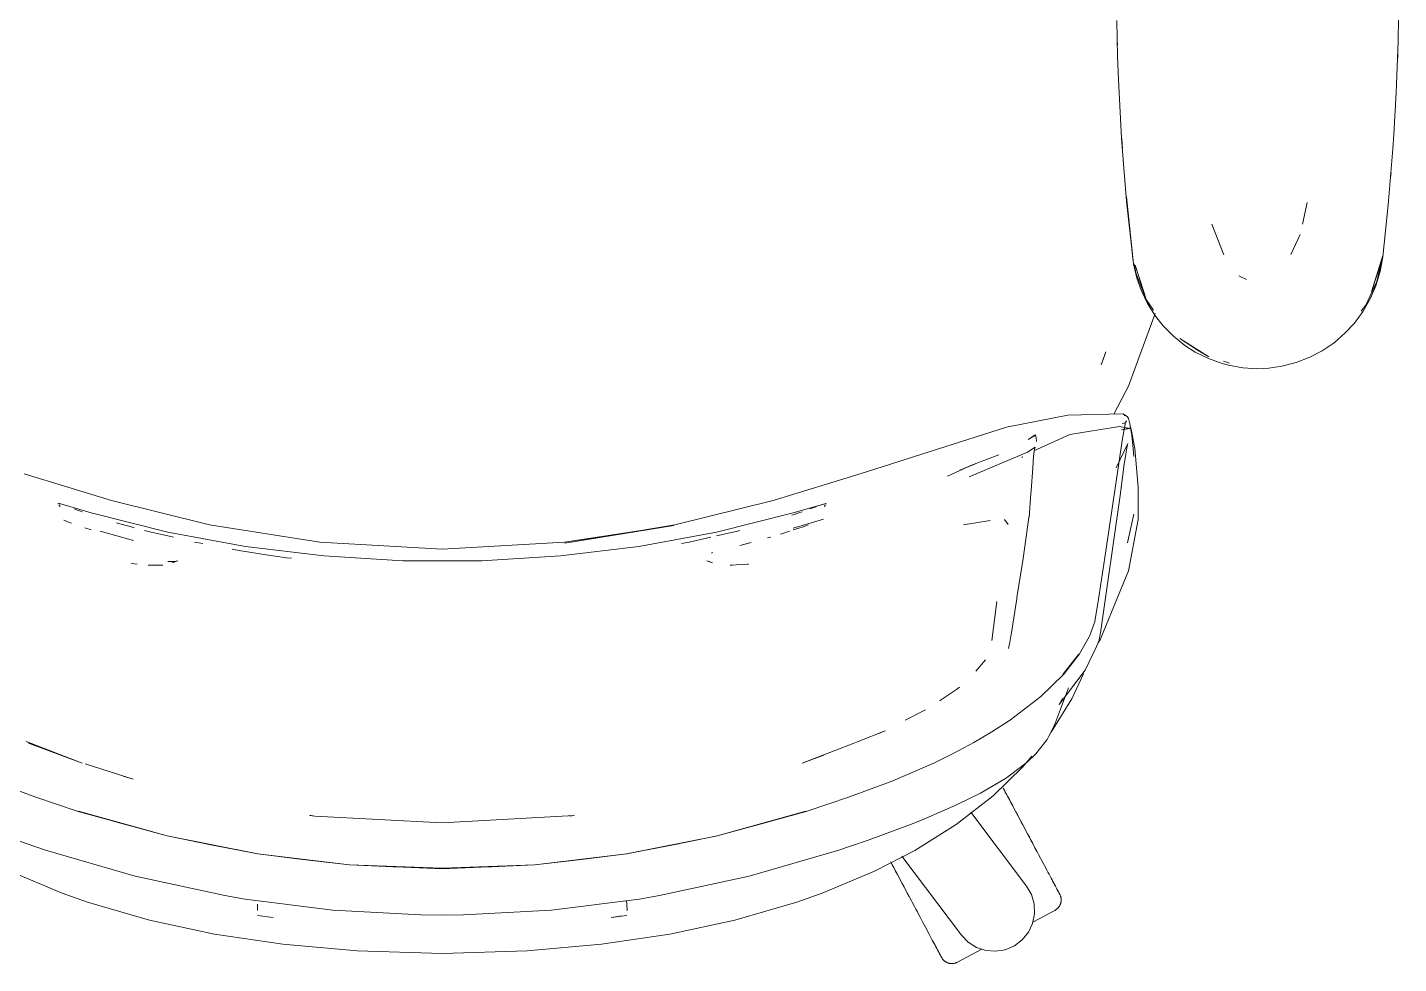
# Model space of a CAD drawing. Header units: millimetres. Extents: x 155927 to 326028, y -36033 to 97293.
# Drawn here: x 229533.2 to 230004, y 16644.8 to 16966.3 of the extents above; entities that cross this region are included whole.
import ezdxf

# ---------------------------------------------------------------- set-up
doc = ezdxf.new("R2010")
doc.units = ezdxf.units.MM
doc.header["$MEASUREMENT"] = 0
doc.layers.add('G-IMPT', color=8, linetype='CONTINUOUS', lineweight=9)
doc.layers.add('I-FURN', color=8, linetype='CONTINUOUS', lineweight=9)

msp = doc.modelspace()

# ---------------------------------------------------------------- linework, layer by layer
at = {"layer": 'G-IMPT'}
for p, q in [((229907.24, 16968.6), (229907.54, 16956.3)), ((230004.01, 16969.96), (230003.85, 16961.55)), ((229907.38, 16961.83), (229907.38, 16963.9)), ((229907.46, 16960.17), (229907.38, 16961.83)), ((230003.46, 16949.79), (230003.85, 16961.55)), ((230003.71, 16956.61), (230003.72, 16958.11)), ((229907.83, 16948.42), (229907.54, 16956.3)), ((230003.6, 16954.67), (230003.71, 16956.61)), ((229907.83, 16948.42), (229908.37, 16937.11)), ((230003.46, 16949.79), (230003.2, 16943.76)), ((230002.39, 16929.62), (230003.2, 16943.76)), ((229908.93, 16928.24), (229908.37, 16937.11)), ((230002.07, 16924.54), (230002.39, 16929.62)), ((229908.93, 16928.24), (229909.66, 16917.95)), ((229909.07, 16926.2), (229908.98, 16928.1)), ((229909.07, 16926.2), (229909.2, 16924.78)), ((230002.07, 16924.54), (230000.82, 16909.48)), ((229910.65, 16906.56), (229909.66, 16917.95)), ((230001.42, 16916.35), (230001.25, 16914.68)), ((229913, 16885.12), (229910.54, 16908.07)), ((229910.54, 16908.07), (229912.67, 16887.94)), ((229913, 16885.12), (229910.65, 16906.56)), ((229972.6, 16906.14), (229971.03, 16898.7)), ((230000.47, 16905.35), (229998.57, 16887.42)), ((230000.82, 16909.48), (230000.47, 16905.35)), ((229939.9, 16898.64), (229944.04, 16888.21)), ((229967, 16888.31), (229970.26, 16895.09)), ((229913, 16885.12), (229912.67, 16887.94)), ((229998.57, 16887.94), (229994.74, 16875.47)), ((229996.52, 16878.97), (229998.44, 16887.37)), ((229998.57, 16887.94), (229997.65, 16884.62)), ((229998.57, 16887.42), (229997.67, 16882.38)), ((229913, 16885.12), (229914.15, 16880.16)), ((229913.21, 16885.04), (229913.79, 16881.99)), ((229917.4, 16872.77), (229913.58, 16884.62)), ((229916.5, 16875.47), (229913.58, 16884.62)), ((229913.79, 16881.99), (229917.4, 16872.77)), ((229994.74, 16875.47), (229997.65, 16884.62)), ((229996.21, 16877.52), (229997.67, 16882.38)), ((229915.6, 16876.03), (229914.15, 16880.16)), ((229949.57, 16880.69), (229949.12, 16880.99)), ((229951.79, 16879.67), (229949.57, 16880.69)), ((229996.52, 16878.97), (229992.79, 16870.9)), ((229994.4, 16873.28), (229996.21, 16877.52)), ((229917.79, 16871.44), (229915.6, 16876.03)), ((229917.4, 16872.77), (229916.5, 16875.47)), ((229917.4, 16872.77), (229919.82, 16869.19)), ((229994.4, 16873.28), (229991.88, 16868.84)), ((229920.4, 16868.01), (229913.46, 16849.07)), ((229917.79, 16871.44), (229920.52, 16867.12)), ((229988.89, 16864.75), (229991.88, 16868.84)), ((229991.19, 16868.79), (229992.79, 16870.9)), ((229923.15, 16863.81), (229920.52, 16867.12)), ((229926.69, 16860.21), (229923.15, 16863.81)), ((229988.89, 16864.75), (229985.72, 16861.32)), ((229926.69, 16860.21), (229930.67, 16857.02)), ((229938.82, 16853.16), (229928.87, 16859.48)), ((229935.15, 16855.32), (229928.87, 16859.48)), ((229981.89, 16857.99), (229985.72, 16861.32)), ((229901.87, 16850.38), (229903.5, 16854.84)), ((229903.5, 16854.84), (229902.12, 16850.96)), ((229934.22, 16854.75), (229930.67, 16857.02)), ((229938.73, 16852.51), (229934.22, 16854.75)), ((229938.82, 16853.16), (229935.15, 16855.32)), ((229977.72, 16855.16), (229973.56, 16852.97)), ((229977.72, 16855.16), (229981.89, 16857.99)), ((229901.87, 16850.38), (229902.12, 16850.96)), ((229913.46, 16849.07), (229911.27, 16843.1)), ((229938.73, 16852.51), (229943.5, 16850.8)), ((229945.63, 16850.23), (229943.5, 16850.8)), ((229943.94, 16851.6), (229945.97, 16850.98)), ((229950.58, 16849.36), (229945.63, 16850.23)), ((229955.62, 16849.06), (229950.58, 16849.36)), ((229955.62, 16849.06), (229959.47, 16849.23)), ((229963.98, 16849.88), (229959.47, 16849.23)), ((229963.98, 16849.88), (229968.84, 16851.14)), ((229973.56, 16852.97), (229968.84, 16851.14)), ((229906.2, 16833.44), (229910.35, 16841.34)), ((229910.35, 16841.34), (229911.27, 16843.1)), ((229890.41, 16833.12), (229869.45, 16828.93)), ((229890.41, 16833.12), (229909.39, 16833.51)), ((229910.21, 16830.66), (229909.1, 16824.39)), ((229909.16, 16830.24), (229909.66, 16830.31)), ((229909.39, 16833.51), (229910.43, 16832.9)), ((229910.2, 16830.63), (229909.66, 16830.31)), ((229909.81, 16833.03), (229910.43, 16832.9)), ((229909.81, 16833.03), (229910.35, 16832.92)), ((229910.04, 16830.04), (229910.6, 16831.14)), ((229910.04, 16830.04), (229910.21, 16830.66)), ((229910.2, 16830.63), (229910.6, 16831.14)), ((229910.43, 16832.9), (229910.35, 16832.92)), ((229910.92, 16832.53), (229910.43, 16832.9)), ((229911.24, 16831.99), (229910.92, 16832.53)), ((229911.24, 16831.99), (229911.79, 16830.12)), ((229912.33, 16826.85), (229911.79, 16830.12)), ((229819.21, 16812.94), (229869.45, 16828.93)), ((229879.28, 16826.35), (229876.82, 16824.76)), ((229876.82, 16824.76), (229879.3, 16826.29)), ((229879.3, 16826.29), (229876.83, 16824.8)), ((229891.11, 16826.49), (229878.76, 16820.88)), ((229879.28, 16826.35), (229879.3, 16826.29)), ((229879.58, 16825.41), (229879.3, 16826.29)), ((229879.75, 16824.06), (229879.58, 16825.41)), ((229891.11, 16826.49), (229908.15, 16829.21)), ((229911.73, 16828.52), (229908.15, 16829.21)), ((229908.87, 16828.03), (229912.14, 16828.76)), ((229908.87, 16828.03), (229911.73, 16828.52)), ((229912.59, 16826.43), (229912.14, 16828.76)), ((229912.33, 16826.85), (229912.41, 16826.23)), ((229912.41, 16826.23), (229912.92, 16821.55)), ((229913.4, 16822.18), (229912.59, 16826.43)), ((229879.28, 16822.15), (229876.61, 16820.39)), ((229878.69, 16819.03), (229878.98, 16821.41)), ((229878.99, 16821.42), (229878.98, 16821.41)), ((229878.99, 16821.42), (229879.28, 16822.15)), ((229911.01, 16823.42), (229907.02, 16815.02)), ((229909.1, 16824.39), (229907.99, 16816.54)), ((229910.03, 16817.54), (229910.86, 16822.56)), ((229911.01, 16823.42), (229910.86, 16822.56)), ((229912.92, 16821.55), (229913.14, 16818.95)), ((229913.44, 16821.71), (229913.4, 16822.18)), ((229913.44, 16821.71), (229914.25, 16812.39)), ((229858.47, 16816.25), (229853.35, 16814.23)), ((229858.26, 16816.25), (229853.37, 16814.23)), ((229853.37, 16814.23), (229858.47, 16816.25)), ((229876.61, 16820.39), (229856.63, 16811.95)), ((229858.26, 16816.25), (229866.73, 16819.5)), ((229874.89, 16818.93), (229874.62, 16818.5)), ((229878.39, 16815.07), (229878.68, 16818.95)), ((229878.69, 16819.03), (229878.68, 16818.95)), ((229907.99, 16816.54), (229903.43, 16785.66)), ((229908.38, 16805.57), (229909.82, 16816.24)), ((229910.03, 16817.54), (229909.82, 16816.24)), ((229532.09, 16812.94), (229562.06, 16803.75)), ((229789.23, 16803.75), (229819.21, 16812.94)), ((229855.89, 16815.22), (229849.17, 16812.18)), ((229877.82, 16807.22), (229878.39, 16815.07)), ((229914.25, 16812.39), (229914.59, 16808.43)), ((229877.75, 16806.23), (229877.82, 16807.22)), ((229914.59, 16804.26), (229914.59, 16808.43)), ((229543.66, 16802.71), (229543.89, 16802.79)), ((229543.89, 16802.79), (229544.12, 16802.74)), ((229544.43, 16801.7), (229544.04, 16802.31)), ((229544.12, 16802.74), (229544.41, 16802.66)), ((229544.43, 16801.7), (229544.28, 16801.91)), ((229544.41, 16802.66), (229544.68, 16802.6)), ((229555.11, 16799.52), (229544.68, 16802.6)), ((229595.75, 16795.44), (229562.06, 16803.75)), ((229789.23, 16803.75), (229755.55, 16795.44)), ((229796.19, 16799.52), (229807.41, 16802.79)), ((229796.19, 16799.52), (229807.01, 16802.64)), ((229796.19, 16799.52), (229806.72, 16802.59)), ((229806.72, 16802.59), (229807.01, 16802.64)), ((229806.87, 16801.7), (229807.25, 16802.31)), ((229806.87, 16801.7), (229807.02, 16801.91)), ((229807.41, 16802.79), (229807.65, 16802.66)), ((229877.13, 16797.99), (229877.75, 16806.23)), ((229908.38, 16805.57), (229901.7, 16758.36)), ((229914.56, 16797.3), (229914.59, 16804.26)), ((229549.91, 16800.68), (229549.26, 16800.93)), ((229549.91, 16800.68), (229552.01, 16799.94)), ((229581.43, 16792.98), (229555.11, 16799.52)), ((229769.87, 16792.98), (229796.19, 16799.52)), ((229796.18, 16798.9), (229795.73, 16798.75)), ((229796.18, 16798.9), (229798.41, 16799.63)), ((229796.18, 16794.33), (229806.61, 16797.37)), ((229799.21, 16799.92), (229798.41, 16799.63)), ((229801.96, 16800.9), (229802.93, 16801.25)), ((229802.93, 16801.25), (229804, 16801.65)), ((229868.74, 16797.25), (229870.02, 16795.61)), ((229875.09, 16783.84), (229877.12, 16797.91)), ((229877.13, 16797.99), (229877.12, 16797.91)), ((229913.15, 16799.16), (229911.11, 16789.85)), ((229914.56, 16797.3), (229911.32, 16779.6)), ((229547.36, 16796.4), (229545.7, 16797.01)), ((229547.36, 16796.4), (229548.37, 16796.02)), ((229555.12, 16793.68), (229552.91, 16794.41)), ((229558.21, 16793.24), (229569.66, 16790.04)), ((229564.54, 16795.94), (229563.85, 16796.15)), ((229568.54, 16794.83), (229564.54, 16795.94)), ((229568.54, 16794.83), (229569.68, 16794.51)), ((229569.68, 16794.51), (229569.86, 16794.46)), ((229574.7, 16793.21), (229573.4, 16793.55)), ((229574.7, 16793.21), (229581.45, 16791.66)), ((229581.43, 16792.98), (229608.1, 16788.05)), ((229595.75, 16795.44), (229633.66, 16789.44)), ((229717.64, 16789.44), (229755.17, 16795.18)), ((229755.55, 16795.44), (229717.81, 16789.18)), ((229717.81, 16789.18), (229755.17, 16795.18)), ((229769.87, 16792.98), (229743.2, 16788.05)), ((229769.85, 16791.66), (229776.6, 16793.21)), ((229776.6, 16793.21), (229777.89, 16793.55)), ((229794.26, 16793.04), (229791.77, 16792.26)), ((229795.04, 16793.29), (229794.26, 16793.04)), ((229798.48, 16794.44), (229796.18, 16793.67)), ((229798.48, 16794.44), (229799.2, 16794.69)), ((229801.36, 16795.45), (229799.2, 16794.69)), ((229863.8, 16796.89), (229854.63, 16795.49)), ((229863.8, 16796.89), (229863.45, 16796.85)), ((229583.42, 16791.2), (229581.45, 16791.66)), ((229593.47, 16789), (229590.65, 16789.54)), ((229608.1, 16788.05), (229635.02, 16784.75)), ((229633.66, 16789.44), (229675.65, 16787.09)), ((229717.64, 16789.44), (229675.65, 16787.09)), ((229743.2, 16788.05), (229716.28, 16784.75)), ((229757.82, 16789.03), (229760.46, 16789.5)), ((229760.46, 16789.5), (229767.88, 16791.2)), ((229781.68, 16789.35), (229777.82, 16788.36)), ((229781.68, 16789.35), (229780.16, 16788.96)), ((229788.47, 16791.26), (229787.36, 16790.93)), ((229911.11, 16789.85), (229910.95, 16789.28)), ((229584.84, 16783.09), (229582.89, 16782.4)), ((229583.79, 16782.87), (229584.84, 16783.09)), ((229603.57, 16787.08), (229606.48, 16786.52)), ((229608.1, 16786.28), (229606.48, 16786.52)), ((229613.73, 16785.42), (229608.1, 16786.28)), ((229613.73, 16785.42), (229622.25, 16784.13)), ((229622.25, 16784.13), (229623.91, 16783.95)), ((229662.09, 16783.1), (229635.02, 16784.75)), ((229662.09, 16783.1), (229689.21, 16783.1)), ((229689.21, 16783.1), (229716.28, 16784.75)), ((229766.46, 16783.09), (229768.41, 16782.4)), ((229766.46, 16783.09), (229767.51, 16782.87)), ((229768.06, 16785.76), (229768.47, 16785.89)), ((229875.09, 16783.84), (229872.98, 16770.48)), ((229903.43, 16785.66), (229901.04, 16769.9)), ((229570.93, 16781.95), (229568.84, 16782.17)), ((229579.78, 16781.55), (229574.72, 16781.64)), ((229574.72, 16781.64), (229577, 16781.56)), ((229579.78, 16781.55), (229577, 16781.56)), ((229583.6, 16782.87), (229581.48, 16782.84)), ((229581.62, 16782.83), (229581.48, 16782.84)), ((229774.55, 16781.55), (229775.25, 16781.56)), ((229776.62, 16781.66), (229775.25, 16781.56)), ((229776.62, 16781.66), (229780.33, 16781.93)), ((229780.33, 16781.93), (229780.81, 16781.97)), ((229911.32, 16779.6), (229909.73, 16775.74)), ((229908.34, 16772.38), (229909.73, 16775.74)), ((229866.12, 16769.06), (229864.34, 16755.7)), ((229872.8, 16769.36), (229871, 16757.64)), ((229872.8, 16769.36), (229872.9, 16769.97)), ((229872.98, 16770.48), (229872.9, 16769.97)), ((229899.74, 16762.23), (229901.04, 16769.9)), ((229901.54, 16755.92), (229908.34, 16772.38)), ((229899.74, 16762.23), (229897.99, 16757.44)), ((229864.34, 16755.7), (229864.49, 16756.18)), ((229870.04, 16753.02), (229870.51, 16755.19)), ((229870.51, 16755.19), (229870.93, 16757.17)), ((229871, 16757.64), (229870.93, 16757.17)), ((229894.48, 16751.18), (229897.77, 16757.01)), ((229897.77, 16757.01), (229897.99, 16757.44)), ((229899.49, 16752), (229901.05, 16755.37)), ((229900.77, 16754.75), (229901.54, 16755.92)), ((229901.7, 16758.36), (229901.05, 16755.37)), ((229888.76, 16744), (229894.16, 16750.95)), ((229894.48, 16751.18), (229889.06, 16744.21)), ((229894.16, 16750.95), (229891.57, 16747.58)), ((229899.49, 16752), (229896.45, 16745.48)), ((229858.84, 16745.21), (229862.18, 16749.11)), ((229887.51, 16733.78), (229896.45, 16745.48)), ((229888.76, 16744), (229891.57, 16747.58)), ((229881.16, 16736.48), (229889.06, 16744.21)), ((229895.78, 16744.29), (229891.8, 16735.66)), ((229852.21, 16738.93), (229847.08, 16735.44)), ((229852.21, 16738.93), (229853.31, 16739.68)), ((229881.16, 16736.48), (229870.73, 16728.46)), ((229890.74, 16739.43), (229886.23, 16727.52)), ((229841.6, 16731.91), (229834.63, 16728.37)), ((229847.08, 16735.44), (229846.5, 16735.04)), ((229891.8, 16735.66), (229884.68, 16724.22)), ((229887.51, 16733.78), (229888.67, 16735.81)), ((229864.37, 16724.41), (229870.47, 16728.29)), ((229870.47, 16728.29), (229870.73, 16728.46)), ((229885.16, 16725.3), (229886.23, 16727.52)), ((229818.44, 16721.01), (229827.77, 16724.73)), ((229827.77, 16724.73), (229825.52, 16723.74)), ((229864.37, 16724.41), (229858.15, 16720.64)), ((229883.37, 16721.72), (229879.51, 16716.86)), ((229883.37, 16721.72), (229883.98, 16722.86)), ((229883.98, 16722.86), (229885.16, 16725.3)), ((229534.59, 16720.35), (229532.86, 16721.01)), ((229552.03, 16713.63), (229533.63, 16720.45)), ((229552.03, 16713.63), (229534.59, 16720.35)), ((229799.27, 16713.63), (229816.71, 16720.35)), ((229816.71, 16720.35), (229818.44, 16721.01)), ((229851.35, 16717.07), (229844.63, 16713.68)), ((229851.35, 16717.07), (229858.15, 16720.64)), ((229569.51, 16708.1), (229553.02, 16713.36)), ((229799.27, 16713.63), (229806.7, 16716.36)), ((229830.4, 16707.5), (229844.63, 16713.68)), ((229876.48, 16713.96), (229870.35, 16709.25)), ((229875.06, 16712.29), (229878.06, 16715.97)), ((229879.51, 16716.86), (229876.48, 16713.96)), ((229569.51, 16708.1), (229566.07, 16709.18)), ((229861.06, 16703.65), (229869.06, 16708.39)), ((229875.06, 16712.29), (229864.77, 16702.34)), ((229870.35, 16709.25), (229869.06, 16708.39)), ((229520.9, 16707.5), (229535.78, 16702.04)), ((229815.52, 16702.04), (229830.4, 16707.5)), ((229860.46, 16703.35), (229852.45, 16699.35)), ((229860.46, 16703.35), (229861.06, 16703.65)), ((229550.69, 16697.04), (229535.78, 16702.04)), ((229815.52, 16702.04), (229800.61, 16697.04)), ((229852.01, 16699.13), (229841.05, 16694.35)), ((229852.01, 16699.13), (229852.45, 16699.35)), ((229852.17, 16692.53), (229864.77, 16702.34)), ((229581.19, 16688.65), (229550.69, 16697.04)), ((229563.95, 16693.31), (229550.78, 16697.08)), ((229581.19, 16688.65), (229550.78, 16697.08)), ((229631.92, 16695.42), (229630.14, 16695.68)), ((229630.37, 16695.7), (229630.62, 16695.65)), ((229631.92, 16695.42), (229630.62, 16695.65)), ((229675.65, 16693.09), (229631.92, 16695.42)), ((229675.65, 16693.15), (229631.92, 16695.42)), ((229675.65, 16693.15), (229720.99, 16695.65)), ((229720.99, 16695.65), (229719.38, 16695.42)), ((229719.38, 16695.42), (229720.68, 16695.65)), ((229720.93, 16695.7), (229720.68, 16695.65)), ((229770.11, 16688.65), (229800.52, 16697.08)), ((229770.11, 16688.65), (229800.61, 16697.04)), ((229787.35, 16693.31), (229800.52, 16697.08)), ((229841.05, 16694.35), (229837.37, 16692.88)), ((229563.95, 16693.31), (229581.19, 16688.65)), ((229787.35, 16693.31), (229770.11, 16688.65)), ((229822.3, 16687.27), (229837.37, 16692.88)), ((229837.87, 16683.56), (229852.17, 16692.53)), ((229528.89, 16687.34), (229535.82, 16684.93)), ((229539.43, 16683.74), (229535.82, 16684.93)), ((229581.19, 16688.65), (229612.32, 16682.48)), ((229581.19, 16688.65), (229596.21, 16685.58)), ((229581.19, 16688.65), (229612.24, 16682.48)), ((229612.32, 16682.48), (229596.21, 16685.58)), ((229738.98, 16682.48), (229770.22, 16688.69)), ((229738.98, 16682.48), (229755.09, 16685.58)), ((229770.22, 16688.69), (229739.06, 16682.48)), ((229770.11, 16688.65), (229755.09, 16685.58)), ((229811.87, 16683.74), (229815.48, 16684.93)), ((229822.3, 16687.27), (229815.48, 16684.93)), ((229570.25, 16674.8), (229539.43, 16683.74)), ((229643.83, 16678.66), (229612.24, 16682.48)), ((229643.87, 16678.69), (229612.32, 16682.48)), ((229612.32, 16682.48), (229627.8, 16680.54)), ((229643.87, 16678.69), (229627.8, 16680.54)), ((229707.43, 16678.69), (229738.98, 16682.48)), ((229723.5, 16680.54), (229707.43, 16678.69)), ((229707.47, 16678.66), (229739.06, 16682.48)), ((229723.5, 16680.54), (229738.98, 16682.48)), ((229811.87, 16683.74), (229781.04, 16674.8)), ((229824.1, 16676.46), (229837.87, 16683.56)), ((229545.18, 16668.95), (229527.2, 16676.46)), ((229570.25, 16674.8), (229601.04, 16668.13)), ((229643.83, 16678.66), (229675.65, 16677.32)), ((229658.77, 16678.02), (229643.87, 16678.69)), ((229643.87, 16678.69), (229675.65, 16677.55)), ((229658.77, 16678.02), (229675.65, 16677.55)), ((229707.43, 16678.69), (229675.65, 16677.55)), ((229675.65, 16677.32), (229707.47, 16678.66)), ((229692.53, 16678.02), (229675.65, 16677.55)), ((229707.43, 16678.69), (229692.53, 16678.02)), ((229750.25, 16668.13), (229781.04, 16674.8)), ((229806.12, 16668.95), (229824.1, 16676.46)), ((229553.91, 16665.87), (229545.18, 16668.95)), ((229553.91, 16665.87), (229575.15, 16659.7)), ((229607.96, 16666.94), (229601.04, 16668.13)), ((229638.13, 16663.13), (229607.96, 16666.94)), ((229713.16, 16663.13), (229743.33, 16666.94)), ((229738.98, 16666.39), (229739.02, 16665.15)), ((229743.33, 16666.94), (229750.25, 16668.13)), ((229797.39, 16665.87), (229776.14, 16659.7)), ((229806.12, 16668.95), (229797.39, 16665.87)), ((229612.28, 16665.15), (229612.2, 16663.06)), ((229612.2, 16663.06), (229612.2, 16663.17)), ((229612.23, 16661.3), (229617.65, 16660.65)), ((229668.34, 16661.52), (229638.13, 16663.13)), ((229668.34, 16661.52), (229675.65, 16661.42)), ((229682.96, 16661.52), (229675.65, 16661.42)), ((229682.96, 16661.52), (229713.16, 16663.13)), ((229739.06, 16661.3), (229733.65, 16660.65)), ((229737.42, 16661.22), (229733.65, 16660.65)), ((229739.1, 16663.06), (229739.02, 16665.15)), ((229739.1, 16663.06), (229739.09, 16663.17)), ((229575.15, 16659.7), (229597.52, 16654.89)), ((229776.14, 16659.7), (229753.78, 16654.89)), ((229597.52, 16654.89), (229620.94, 16651.39)), ((229620.94, 16651.39), (229646.51, 16649.13)), ((229704.79, 16649.13), (229730.36, 16651.39)), ((229730.36, 16651.39), (229753.78, 16654.89)), ((229646.51, 16649.13), (229675.65, 16648.28)), ((229675.65, 16648.28), (229704.79, 16649.13))]:
    msp.add_line(p, q, dxfattribs=at)
at = {"layer": 'I-FURN'}
for p, q in [((229868.77, 16704.11), (229868.29, 16705.01)), ((229868.51, 16704.6), (229868.99, 16703.69)), ((229869.26, 16703.19), (229868.77, 16704.11)), ((229868.99, 16703.69), (229869.49, 16702.76)), ((229869.76, 16702.25), (229869.26, 16703.19)), ((229869.49, 16702.76), (229869.99, 16701.81)), ((229870.26, 16701.3), (229869.76, 16702.25)), ((229869.99, 16701.81), (229870.5, 16700.86)), ((229870.77, 16700.33), (229870.26, 16701.3)), ((229870.5, 16700.86), (229871.01, 16699.89)), ((229871.29, 16699.36), (229870.77, 16700.33)), ((229871.01, 16699.89), (229871.53, 16698.91)), ((229871.82, 16698.38), (229871.29, 16699.36)), ((229871.53, 16698.91), (229872.06, 16697.92)), ((229872.34, 16697.38), (229871.82, 16698.38)), ((229857.17, 16696.72), (229876.25, 16671.41)), ((229872.06, 16697.92), (229872.59, 16696.93)), ((229872.87, 16696.39), (229872.34, 16697.38)), ((229872.59, 16696.93), (229873.12, 16695.93)), ((229873.41, 16695.39), (229872.87, 16696.39)), ((229873.12, 16695.93), (229873.65, 16694.92)), ((229873.94, 16694.38), (229873.41, 16695.39)), ((229873.65, 16694.92), (229874.19, 16693.92)), ((229874.47, 16693.38), (229873.94, 16694.38)), ((229874.19, 16693.92), (229874.72, 16692.91)), ((229875.01, 16692.37), (229874.47, 16693.38)), ((229874.72, 16692.91), (229875.25, 16691.91)), ((229875.54, 16691.37), (229875.01, 16692.37)), ((229875.25, 16691.91), (229875.79, 16690.91)), ((229876.07, 16690.37), (229875.54, 16691.37)), ((229875.79, 16690.91), (229876.32, 16689.91)), ((229876.6, 16689.38), (229876.07, 16690.37)), ((229876.32, 16689.91), (229876.84, 16688.92)), ((229877.13, 16688.39), (229876.6, 16689.38)), ((229876.84, 16688.92), (229877.37, 16687.94)), ((229877.65, 16687.41), (229877.13, 16688.39)), ((229877.37, 16687.94), (229877.88, 16686.96)), ((229878.16, 16686.44), (229877.65, 16687.41)), ((229877.88, 16686.96), (229878.4, 16686)), ((229878.67, 16685.48), (229878.16, 16686.44)), ((229878.4, 16686), (229878.9, 16685.05)), ((229879.17, 16684.54), (229878.67, 16685.48)), ((229878.9, 16685.05), (229879.4, 16684.11)), ((229879.67, 16683.61), (229879.17, 16684.54)), ((229879.4, 16684.11), (229879.89, 16683.19)), ((229830.16, 16678.74), (229829.65, 16679.7)), ((229853.9, 16654.56), (229833.5, 16681.63)), ((229880.15, 16682.7), (229879.67, 16683.61)), ((229879.89, 16683.19), (229880.37, 16682.28)), ((229880.63, 16681.8), (229880.15, 16682.7)), ((229880.37, 16682.28), (229880.85, 16681.39)), ((229881.1, 16680.92), (229880.63, 16681.8)), ((229880.85, 16681.39), (229881.31, 16680.53)), ((229881.55, 16680.07), (229881.1, 16680.92)), ((229881.31, 16680.53), (229881.76, 16679.68)), ((229882, 16679.23), (229881.55, 16680.07)), ((229829.88, 16679.26), (229830.4, 16678.29)), ((229830.68, 16677.76), (229830.16, 16678.74)), ((229830.4, 16678.29), (229830.92, 16677.31)), ((229831.2, 16676.78), (229830.68, 16677.76)), ((229830.92, 16677.31), (229831.44, 16676.32)), ((229831.73, 16675.79), (229831.2, 16676.78)), ((229831.44, 16676.32), (229831.97, 16675.33)), ((229832.26, 16674.79), (229831.73, 16675.79)), ((229831.97, 16675.33), (229832.5, 16674.33)), ((229832.79, 16673.79), (229832.26, 16674.79)), ((229882.43, 16678.42), (229882, 16679.23)), ((229882.85, 16677.63), (229882.43, 16678.42)), ((229883.25, 16676.87), (229882.85, 16677.63)), ((229883.64, 16676.13), (229883.25, 16676.87)), ((229884.02, 16675.43), (229883.64, 16676.13)), ((229884.38, 16674.75), (229884.02, 16675.43)), ((229884.72, 16674.1), (229884.38, 16674.75)), ((229832.5, 16674.33), (229833.04, 16673.33)), ((229833.32, 16672.79), (229832.79, 16673.79)), ((229833.04, 16673.33), (229833.57, 16672.32)), ((229833.86, 16671.78), (229833.32, 16672.79)), ((229833.57, 16672.32), (229834.1, 16671.32)), ((229834.39, 16670.78), (229833.86, 16671.78)), ((229834.1, 16671.32), (229834.64, 16670.31)), ((229834.93, 16669.77), (229834.39, 16670.78)), ((229834.64, 16670.31), (229835.17, 16669.31)), ((229876.25, 16671.41), (229877.94, 16668.49)), ((229885.05, 16673.49), (229884.72, 16674.1)), ((229885.36, 16672.9), (229885.05, 16673.49)), ((229885.2, 16673.21), (229885.5, 16672.64)), ((229885.65, 16672.35), (229885.36, 16672.9)), ((229885.5, 16672.64), (229885.78, 16672.11)), ((229885.93, 16671.83), (229885.65, 16672.35)), ((229885.78, 16672.11), (229886.05, 16671.61)), ((229886.18, 16671.35), (229885.93, 16671.83)), ((229886.05, 16671.61), (229886.3, 16671.14)), ((229886.42, 16670.9), (229886.18, 16671.35)), ((229886.3, 16671.14), (229886.53, 16670.71)), ((229886.64, 16670.49), (229886.42, 16670.9)), ((229886.53, 16670.71), (229886.73, 16670.32)), ((229886.84, 16670.12), (229886.64, 16670.49)), ((229886.73, 16670.32), (229886.92, 16669.96)), ((229887.02, 16669.79), (229886.84, 16670.12)), ((229886.92, 16669.96), (229887.09, 16669.65)), ((229835.46, 16668.77), (229834.93, 16669.77)), ((229835.17, 16669.31), (229835.7, 16668.32)), ((229835.99, 16667.78), (229835.46, 16668.77)), ((229835.7, 16668.32), (229836.23, 16667.32)), ((229836.51, 16666.79), (229835.99, 16667.78)), ((229836.23, 16667.32), (229836.75, 16666.34)), ((229837.03, 16665.81), (229836.51, 16666.79)), ((229836.75, 16666.34), (229837.27, 16665.37)), ((229837.55, 16664.84), (229837.03, 16665.81)), ((229837.27, 16665.37), (229837.78, 16664.4)), ((229877.94, 16668.49), (229878.88, 16665.25)), ((229878.88, 16665.25), (229879.02, 16661.88)), ((229887.17, 16669.49), (229887.02, 16669.79)), ((229887.09, 16669.65), (229887.24, 16669.37)), ((229887.31, 16669.23), (229887.17, 16669.49)), ((229887.24, 16669.37), (229887.37, 16669.13)), ((229887.43, 16669.01), (229887.31, 16669.23)), ((229887.37, 16669.13), (229887.48, 16668.92)), ((229887.52, 16668.83), (229887.43, 16669.01)), ((229887.48, 16668.92), (229887.56, 16668.76)), ((229887.6, 16668.69), (229887.52, 16668.83)), ((229887.56, 16668.76), (229887.63, 16668.64)), ((229887.65, 16668.59), (229887.6, 16668.69)), ((229887.63, 16668.64), (229887.67, 16668.56)), ((229887.68, 16668.53), (229887.65, 16668.59)), ((229887.67, 16668.56), (229887.69, 16668.52)), ((229887.7, 16668.51), (229887.68, 16668.53)), ((229887.69, 16668.52), (229887.7, 16668.51)), ((229887.7, 16668.51), (229887.77, 16668.37)), ((229887.77, 16668.37), (229887.84, 16668.22)), ((229887.84, 16668.22), (229887.9, 16668.07)), ((229887.92, 16665.23), (229887.86, 16665.08)), ((229887.9, 16668.07), (229887.95, 16667.92)), ((229887.97, 16665.38), (229887.92, 16665.23)), ((229887.95, 16667.92), (229888, 16667.77)), ((229888.02, 16665.54), (229887.97, 16665.38)), ((229888, 16667.77), (229888.04, 16667.61)), ((229888.06, 16665.69), (229888.02, 16665.54)), ((229888.04, 16667.61), (229888.08, 16667.45)), ((229888.09, 16665.85), (229888.06, 16665.69)), ((229888.08, 16667.45), (229888.11, 16667.3)), ((229888.12, 16666.01), (229888.09, 16665.85)), ((229888.11, 16667.3), (229888.13, 16667.14)), ((229888.14, 16666.17), (229888.12, 16666.01)), ((229888.13, 16667.14), (229888.15, 16666.98)), ((229888.16, 16666.33), (229888.14, 16666.17)), ((229888.15, 16666.98), (229888.16, 16666.81)), ((229888.16, 16666.81), (229888.17, 16666.65)), ((229888.17, 16666.49), (229888.16, 16666.33)), ((229888.17, 16666.65), (229888.17, 16666.49)), ((229838.06, 16663.89), (229837.55, 16664.84)), ((229837.78, 16664.4), (229838.29, 16663.45)), ((229838.56, 16662.94), (229838.06, 16663.89)), ((229838.29, 16663.45), (229838.79, 16662.51)), ((229839.05, 16662.01), (229838.56, 16662.94)), ((229838.79, 16662.51), (229839.28, 16661.59)), ((229839.54, 16661.1), (229839.05, 16662.01)), ((229839.28, 16661.59), (229839.76, 16660.69)), ((229839.76, 16660.69), (229840.23, 16659.8)), ((229879.02, 16661.88), (229878.35, 16658.57)), ((229878.45, 16659.03), (229886.03, 16663.06)), ((229886.07, 16663.08), (229886.03, 16663.06)), ((229886.21, 16663.16), (229886.07, 16663.08)), ((229886.34, 16663.25), (229886.21, 16663.16)), ((229886.48, 16663.34), (229886.34, 16663.25)), ((229886.61, 16663.43), (229886.48, 16663.34)), ((229886.73, 16663.53), (229886.61, 16663.43)), ((229886.85, 16663.64), (229886.73, 16663.53)), ((229886.97, 16663.75), (229886.85, 16663.64)), ((229887.08, 16663.87), (229886.97, 16663.75)), ((229887.19, 16663.99), (229887.08, 16663.87)), ((229887.29, 16664.11), (229887.19, 16663.99)), ((229887.39, 16664.24), (229887.29, 16664.11)), ((229887.48, 16664.37), (229887.39, 16664.24)), ((229887.57, 16664.51), (229887.48, 16664.37)), ((229887.65, 16664.65), (229887.57, 16664.51)), ((229887.73, 16664.79), (229887.65, 16664.65)), ((229887.8, 16664.93), (229887.73, 16664.79)), ((229887.86, 16665.08), (229887.8, 16664.93)), ((229840.23, 16659.8), (229840.69, 16658.93)), ((229840.69, 16658.93), (229841.14, 16658.08)), ((229841.14, 16658.08), (229841.58, 16657.26)), ((229841.58, 16657.26), (229842.01, 16656.46)), ((229842.01, 16656.46), (229842.42, 16655.68)), ((229878.35, 16658.57), (229876.91, 16655.52)), ((229842.42, 16655.68), (229842.82, 16654.93)), ((229842.82, 16654.93), (229843.2, 16654.21)), ((229843.2, 16654.21), (229843.57, 16653.52)), ((229843.57, 16653.52), (229843.92, 16652.85)), ((229843.92, 16652.85), (229844.26, 16652.22)), ((229844.26, 16652.22), (229844.58, 16651.62)), ((229844.75, 16651.31), (229844.43, 16651.89)), ((229844.58, 16651.62), (229844.88, 16651.05)), ((229845.04, 16650.75), (229844.75, 16651.31)), ((229856.24, 16652.13), (229853.9, 16654.56)), ((229859.09, 16650.33), (229856.24, 16652.13)), ((229874.78, 16652.91), (229872.09, 16650.87)), ((229876.91, 16655.52), (229874.78, 16652.91)), ((229844.88, 16651.05), (229845.17, 16650.51)), ((229845.31, 16650.24), (229845.04, 16650.75)), ((229845.17, 16650.51), (229845.43, 16650.01)), ((229845.57, 16649.76), (229845.31, 16650.24)), ((229845.43, 16650.01), (229845.68, 16649.55)), ((229845.81, 16649.31), (229845.57, 16649.76)), ((229845.68, 16649.55), (229845.91, 16649.12)), ((229846.02, 16648.9), (229845.81, 16649.31)), ((229845.91, 16649.12), (229846.12, 16648.72)), ((229846.22, 16648.53), (229846.02, 16648.9)), ((229846.12, 16648.72), (229846.31, 16648.37)), ((229846.4, 16648.19), (229846.22, 16648.53)), ((229846.31, 16648.37), (229846.48, 16648.05)), ((229846.56, 16647.89), (229846.4, 16648.19)), ((229846.48, 16648.05), (229846.63, 16647.77)), ((229846.7, 16647.64), (229846.56, 16647.89)), ((229846.63, 16647.77), (229846.75, 16647.53)), ((229846.81, 16647.42), (229846.7, 16647.64)), ((229846.75, 16647.53), (229846.86, 16647.33)), ((229846.91, 16647.24), (229846.81, 16647.42)), ((229846.86, 16647.33), (229846.95, 16647.17)), ((229846.98, 16647.1), (229846.91, 16647.24)), ((229846.95, 16647.17), (229847.01, 16647.04)), ((229847.04, 16647), (229846.98, 16647.1)), ((229847.01, 16647.04), (229847.05, 16646.96)), ((229847.07, 16646.94), (229847.04, 16647)), ((229847.05, 16646.96), (229847.08, 16646.92)), ((229847.08, 16646.91), (229847.07, 16646.94)), ((229847.08, 16646.92), (229847.08, 16646.91)), ((229847.1, 16646.88), (229847.08, 16646.91)), ((229847.18, 16646.74), (229847.1, 16646.88)), ((229847.27, 16646.6), (229847.18, 16646.74)), ((229847.36, 16646.47), (229847.27, 16646.6)), ((229847.45, 16646.34), (229847.36, 16646.47)), ((229852.53, 16645.25), (229860.94, 16649.72)), ((229862.29, 16649.27), (229859.09, 16650.33)), ((229865.66, 16649), (229862.29, 16649.27)), ((229868.99, 16649.55), (229865.66, 16649)), ((229872.09, 16650.87), (229868.99, 16649.55)), ((229847.55, 16646.21), (229847.45, 16646.34)), ((229847.66, 16646.09), (229847.55, 16646.21)), ((229847.77, 16645.97), (229847.66, 16646.09)), ((229847.89, 16645.86), (229847.77, 16645.97)), ((229848.01, 16645.75), (229847.89, 16645.86)), ((229848.13, 16645.65), (229848.01, 16645.75)), ((229848.26, 16645.55), (229848.13, 16645.65)), ((229848.39, 16645.46), (229848.26, 16645.55)), ((229848.53, 16645.37), (229848.39, 16645.46)), ((229848.67, 16645.29), (229848.53, 16645.37)), ((229848.81, 16645.22), (229848.67, 16645.29)), ((229848.95, 16645.15), (229848.81, 16645.22)), ((229849.1, 16645.08), (229848.95, 16645.15)), ((229849.25, 16645.02), (229849.1, 16645.08)), ((229849.4, 16644.97), (229849.25, 16645.02)), ((229849.56, 16644.92), (229849.4, 16644.97)), ((229849.71, 16644.88), (229849.56, 16644.92)), ((229849.87, 16644.85), (229849.71, 16644.88)), ((229850.03, 16644.82), (229849.87, 16644.85)), ((229850.19, 16644.8), (229850.03, 16644.82)), ((229850.35, 16644.79), (229850.19, 16644.8)), ((229850.51, 16644.78), (229850.35, 16644.79)), ((229850.67, 16644.78), (229850.51, 16644.78)), ((229850.83, 16644.78), (229850.67, 16644.78)), ((229851, 16644.79), (229850.83, 16644.78)), ((229851.16, 16644.81), (229851, 16644.79)), ((229851.31, 16644.83), (229851.16, 16644.81)), ((229851.47, 16644.86), (229851.31, 16644.83)), ((229851.63, 16644.9), (229851.47, 16644.86)), ((229851.79, 16644.94), (229851.63, 16644.9)), ((229851.94, 16644.99), (229851.79, 16644.94)), ((229852.09, 16645.05), (229851.94, 16644.99)), ((229852.24, 16645.11), (229852.09, 16645.05)), ((229852.39, 16645.18), (229852.24, 16645.11)), ((229852.53, 16645.25), (229852.39, 16645.18))]:
    msp.add_line(p, q, dxfattribs=at)

doc.saveas('drawing.dxf')
